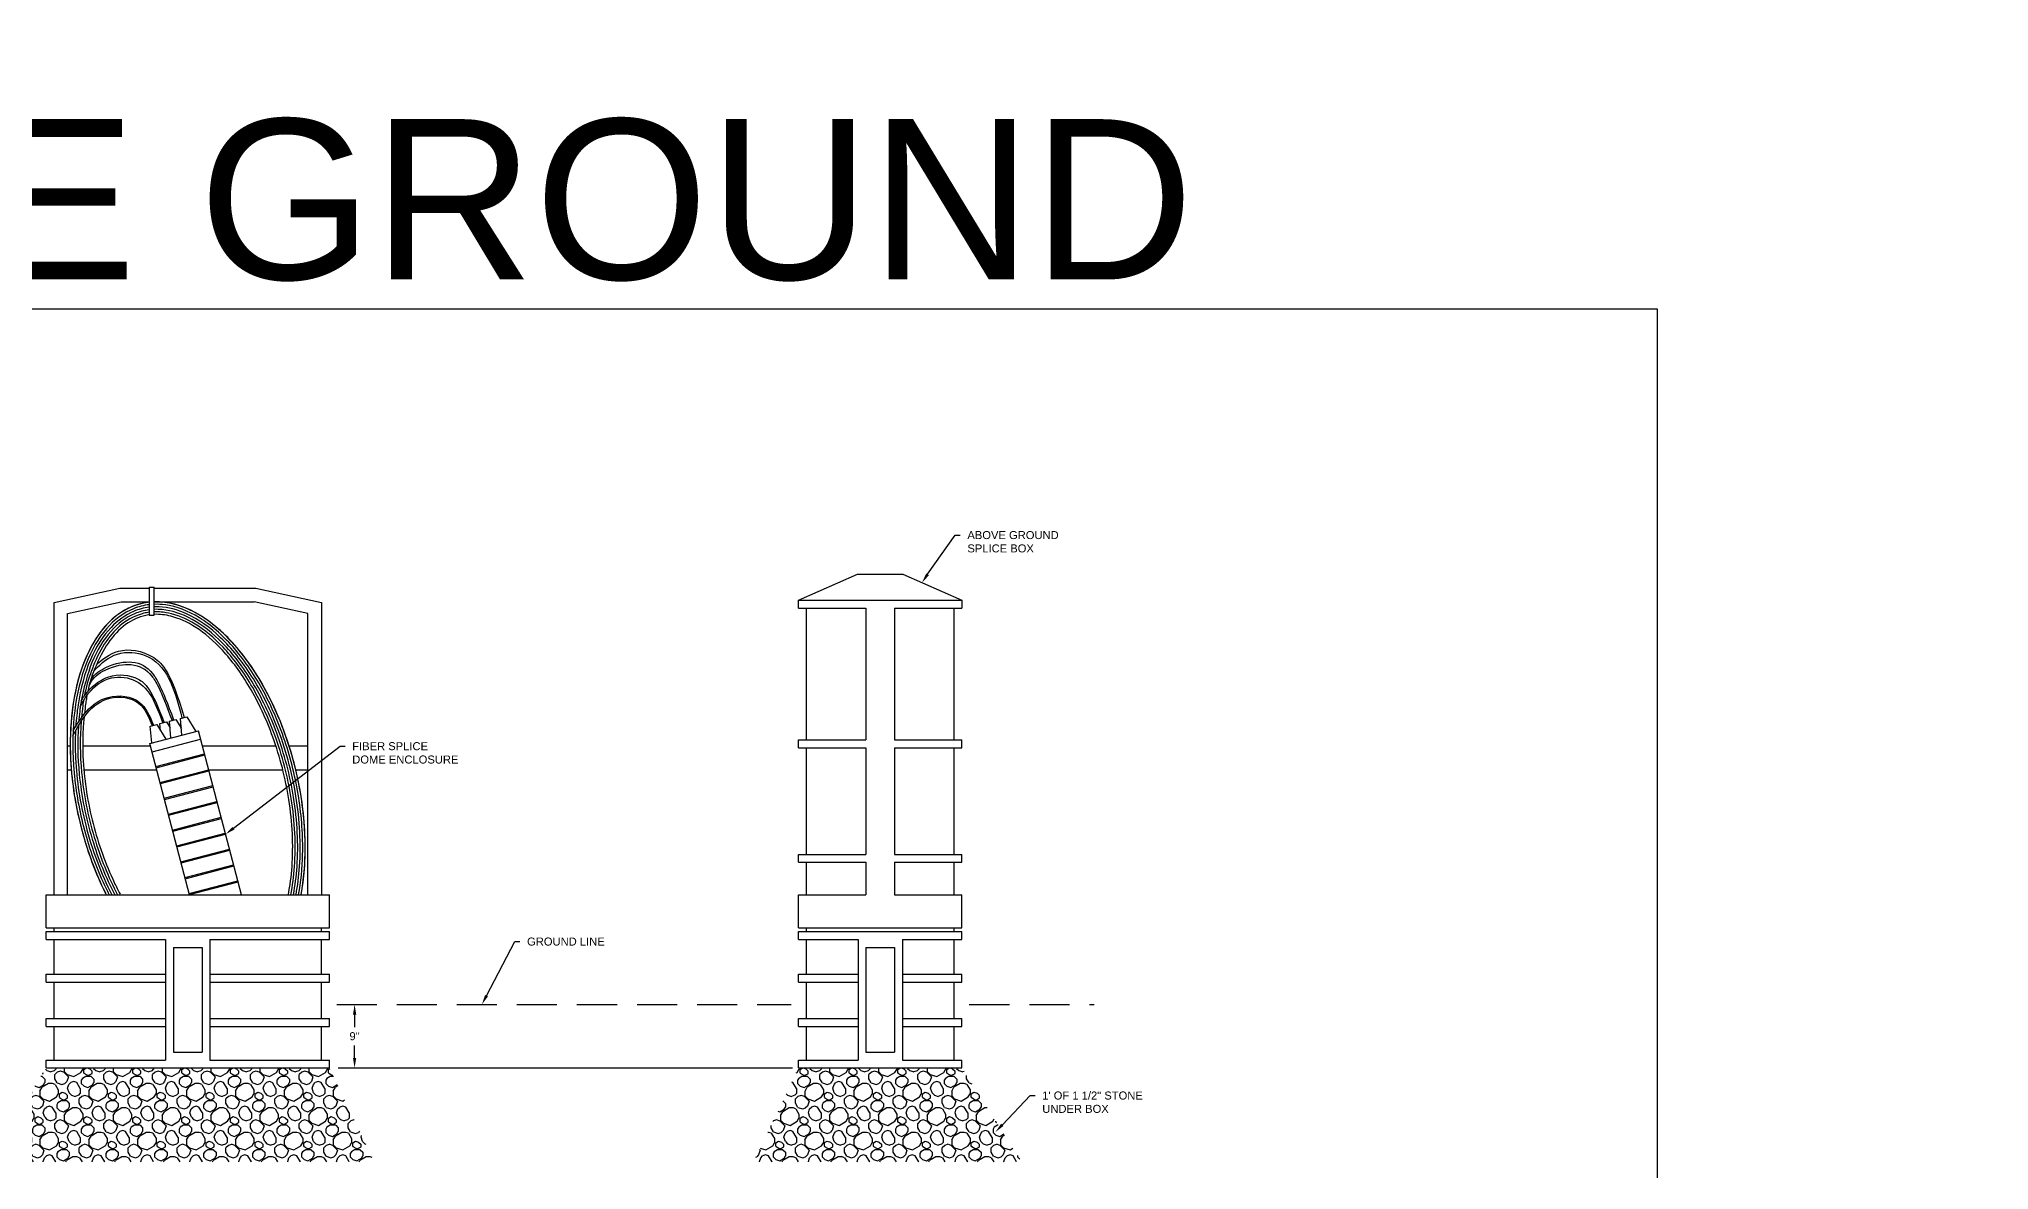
# Model space of a CAD drawing. Header units: feet. Extents: x -21 to 222, y -35 to 17.
# Drawn here: x 21.51 to 45.87, y 1.7 to 15.84 of the extents above; entities that cross this region are included whole.
import ezdxf
from ezdxf import colors
from ezdxf.entities.mleader import LeaderData, LeaderLine
from ezdxf.math import Vec2, Vec3

# ---------------------------------------------------------------- set-up
doc = ezdxf.new("R2010")
doc.units = ezdxf.units.FT
doc.header["$MEASUREMENT"] = 0
doc.linetypes.add('DASHED', pattern=[0.75, 0.5, -0.25])
doc.layers.add('FO- splice box Above', color=1, linetype='Continuous', lineweight=30)
doc.layers.add('G-ANNO-TEXT', color=1, linetype='Continuous')
doc.layers.add('G-NPLT', color=67, linetype='Continuous', plot=False)
doc.styles.add('NEI-A', font='arial.ttf', dxfattribs={"height": 0.1})
doc.dimstyles.new('NEI-A', dxfattribs={"dimtxt": 0.1, "dimasz": 0.125, "dimexe": 0.0625, "dimexo": 0.0625, "dimgap": 0.0625, "dimtad": 0, "dimtih": 1, "dimtoh": 1, "dimdec": 4, "dimzin": 3, "dimdsep": 46, "dimlunit": 4, "dimtxsty": 'NEI-A', "dimcen": 0, "dimadec": 0, "dimazin": 0, "dimtfac": 0.75, "dimtdec": 4, "dimtofl": 0, "dimtmove": 0, "dimatfit": 3, "dimfxl": 1, "dimfrac": 1, "dimtolj": 1, "dimtzin": 0, "dimarcsym": 0})

# ---------------------------------------------------------------- blocks, each defined once
blk = doc.blocks.new('fo-box-side')
at = {"layer": 'FO- splice box Above'}
for points in [[(-8.5, 48.74), (-2.35, 51.44), (2.35, 51.44), (8.5, 48.74)], [(-8.5, 48.74), (8.5, 48.74)], [(-8.5, 47.91), (-8.5, 48.74)], [(8.5, 48.74), (8.5, 47.91)], [(-8.5, 47.91), (-1.49, 47.91)], [(-7.67, 34.19), (-7.67, 47.91)], [(-1.49, 47.91), (-1.49, 34.19)], [(1.49, 47.91), (8.5, 47.91)], [(1.49, 47.91), (1.49, 34.19)], [(7.67, 47.91), (7.67, 34.19)], [(-8.5, 34.19), (-1.49, 34.19)], [(-8.5, 33.36), (-8.5, 34.19)], [(-8.5, 33.36), (-1.49, 33.36)], [(-7.67, 22.25), (-7.67, 33.36)], [(-1.49, 33.36), (-1.49, 22.25)], [(1.49, 34.19), (8.5, 34.19)], [(1.49, 33.36), (8.5, 33.36)], [(1.49, 33.36), (1.49, 22.25)], [(7.67, 33.36), (7.67, 22.25)], [(8.5, 33.36), (8.5, 34.19)], [(-8.5, 22.25), (-1.49, 22.25)], [(-8.5, 21.43), (-8.5, 22.25)], [(-8.5, 21.43), (-1.49, 21.43)], [(-7.67, 18.05), (-7.67, 21.43)], [(-1.49, 21.43), (-1.49, 18.05)], [(1.49, 22.25), (8.5, 22.25)], [(1.49, 21.43), (8.5, 21.43)], [(1.49, 21.43), (1.49, 18.05)], [(7.67, 21.43), (7.67, 18.05)], [(8.5, 21.43), (8.5, 22.25)], [(-8.5, 18.05), (-1.49, 18.05)], [(-8.5, 14.6), (-8.5, 18.05)], [(1.49, 18.05), (8.5, 18.05)], [(8.5, 14.6), (8.5, 18.05)], [(-8.5, 14.6), (8.5, 14.6)], [(-8.5, 14.22), (8.5, 14.22)], [(-8.5, 13.39), (-8.5, 14.22)], [(-7.67, 14.22), (-7.67, 14.6)], [(7.67, 14.6), (7.67, 14.22)], [(8.5, 13.39), (8.5, 14.22)], [(-8.5, 13.39), (-2.31, 13.39)], [(-7.67, 9.77), (-7.67, 13.39)], [(-2.31, 13.39), (-2.31, 0.83)], [(-1.49, 12.56), (1.49, 12.56)], [(-1.49, 12.56), (-1.49, 1.66)], [(1.49, 12.56), (1.49, 1.66)], [(2.31, 13.39), (8.5, 13.39)], [(2.31, 13.39), (2.31, 0.83)], [(7.67, 13.39), (7.67, 9.77)], [(-8.5, 9.77), (-2.31, 9.77)], [(-8.5, 8.94), (-8.5, 9.77)], [(-8.5, 8.94), (-2.31, 8.94)], [(-7.67, 5.16), (-7.67, 8.94)], [(2.31, 9.77), (8.5, 9.77)], [(2.31, 8.94), (8.5, 8.94)], [(7.67, 8.94), (7.67, 5.16)], [(8.5, 8.94), (8.5, 9.77)], [(-8.5, 5.16), (-2.31, 5.16)], [(-8.5, 4.33), (-8.5, 5.16)], [(-8.5, 4.33), (-2.31, 4.33)], [(-7.67, 0.83), (-7.67, 4.33)], [(2.31, 5.16), (8.5, 5.16)], [(2.31, 4.33), (8.5, 4.33)], [(7.67, 4.33), (7.67, 0.83)], [(8.5, 4.33), (8.5, 5.16)], [(-8.5, 0.83), (-2.31, 0.83)], [(-8.5, 0), (-8.5, 0.83)], [(-8.5, 0), (8.5, 0)], [(-1.49, 1.66), (1.49, 1.66)], [(2.31, 0.83), (8.5, 0.83)], [(8.5, 0), (8.5, 0.83)]]:
    blk.add_lwpolyline(points, dxfattribs=at)
blk = doc.blocks.new('*D3')
at = {"color": 0, "lineweight": -2, "transparency": 16777216}
for p, q in [((25.29, 3.77), (25.512, 3.77)), ((25.449, 3.645), (25.449, 3.487)), ((25.449, 3.103), (25.449, 3.26)), ((25.307, 2.978), (25.512, 2.978))]:
    blk.add_line(p, q, dxfattribs=at)
at = {"color": 0, "transparency": 16777216}
for points in [[(25.429, 3.645), (25.47, 3.645), (25.449, 3.77)], [(25.429, 3.103), (25.47, 3.103), (25.449, 2.978)]]:
    blk.add_solid(points, dxfattribs=at)
at = {"layer": 'Defpoints', "color": 0, "transparency": 16777216}
for p in [(25.228, 3.77), (25.449, 3.77), (25.244, 2.978)]:
    blk.add_point(p, dxfattribs=at)
at = {"color": 0, "transparency": 16777216, "insert": (25.449, 3.374), "char_height": 0.1, "attachment_point": 5, "style": 'NEI-A'}
blk.add_mtext('\\A1;9"', dxfattribs=at)

msp = doc.modelspace()

# ---------------------------------------------------------------- hatches: boundary and pattern name
h = msp.add_hatch()
h.set_pattern_fill('K13', color=256, scale=0.04, angle=45, style=0)
h.set_pattern_definition([(161.565, (20.75555, 2.18394), (-0.30547, 0.30547), [0.039004, -0.926977]), (198.435, (20.78024, 2.02571), (-0.30547, -0.30547), [0.044652, -0.92133]), (108.435, (20.66036, 2.0564), (-0.30547, 0.30547), [0.058743, -0.90724]), (120.9638, (20.80012, 2.10966), (-0.3054701, 0.3054701), [0.086623, -1.69456]), (341.565, (20.87833, 2.36898), (-0.30547, 0.30547), [0.041445, -0.924536]), (30.9638, (20.84541, 2.34924), (-0.3054701, -0.3054701), [0.038383, -1.742798]), (108.435, (20.84992, 2.29671), (-0.30547, 0.30547), [0.014243, -0.951738]), (30.9638, (20.90859, 2.27531), (-0.3054701, -0.3054701), [0.044966, -1.736216]), (239.0362, (20.8265, 2.23613), (0.3054701, 0.3054701), [0.0269, -1.754281]), (210.9638, (20.86752, 2.26074), (-0.3054701, -0.3054701), [0.047836, -1.733346]), (59.0362, (20.95163, 2.15599), (0.3054701, 0.3054701), [0.032295, -1.748887]), (315, (20.93604, 2.26074), (0.61094, -8e-15), [0.045542, -0.386458]), (341.565, (20.8463, 2.13868), (-0.30547, 0.30547), [0.05183, -0.914152]), (30.9638, (20.89547, 2.12229), (-0.3054701, -0.3054701), [0.0655, -1.715683]), (59.0362, (20.80741, 2.31149), (0.3054701, 0.3054701), [0.04393, -1.737251]), (30.9638, (20.71974, 2.25889), (-0.3054701, -0.3054701), [0.102242, -1.67894]), (341.565, (20.94207, 1.98113), (-0.30547, 0.30547), [0.087635, -0.878346]), (59.0362, (20.90546, 2.07743), (0.3054701, 0.3054701), [0.055313, -1.72587]), (210.9638, (21.01248, 2.17199), (-0.3054701, -0.3054701), [0.091607, -1.689574]), (300.9638, (21.09525, 2.16107), (-0.3054701, 0.3054701), [0.07819, -1.70299]), (225, (20.93746, 1.8907), (-8e-15, -0.61094), [0.033566, -0.398434]), (251.565, (20.95732, 1.95029), (0.30547, 0.30547), [0.062805, -0.903176]), (18.435, (20.87672, 1.85464), (-0.30547, -0.30547), [0.039002, -0.92698]), (341.565, (20.81747, 1.87439), (-0.30547, 0.30547), [0.062454, -0.903527]), (198.435, (20.85595, 2.023), (-0.30547, -0.30547), [0.040032, -0.92595]), (161.565, (20.89894, 2.00867), (-0.30547, 0.30547), [0.045315, -0.920666]), (225, (20.81797, 2.01034), (-8e-15, -0.61094), [0.043815, -0.388185]), (135, (20.9573, 1.9503), (-0.61094, 8e-15), [0.08256, -0.34944]), (135, (20.94207, 1.98113), (-0.61094, 8e-15), [0.051765, -0.380235]), (180, (21.0625, 2.172), (-0.30547, 0.30547), [0.05002, -0.56092]), (270, (20.90546, 2.07743), (-0.30547, 0.30547), [0.059694, -0.551246]), (270, (21.13548, 2.09402), (-0.30547, 0.30547), [0.030332, -0.580608]), (161.565, (21.09525, 2.16107), (-0.30547, 0.30547), [0.03453, -0.931453]), (315, (20.91764, 2.35588), (0.61094, -8e-15), [0.041723, -0.390277]), (90, (20.94715, 2.29844), (-0.30547, 0.30547), [0.02793, -0.58301]), (90, (20.8454, 2.31023), (-0.30547, 0.30547), [0.03901, -0.57193]), (360, (20.8856, 2.2753), (-0.30547, 0.30547), [0.022998, -0.587942]), (149.0362, (20.88559, 2.27531), (-0.3054701, 0.3054701), [0.041603, -1.739578]), (90, (20.787, 1.9252), (-0.30547, 0.30547), [0.054164, -0.556776]), (120.9638, (20.81747, 1.87439), (-0.3054701, 0.3054701), [0.059248, -1.721933]), (315, (20.66036, 2.0564), (0.61094, -8e-15), [0.04022, -0.39178]), (71.565, (20.64178, 2.11212), (0.30547, 0.30547), [0.050688, -0.915293]), (45, (20.6578, 2.1602), (8e-15, 0.61094), [0.033566, -0.398434]), (198.435, (20.71855, 2.19628), (-0.30547, -0.30547), [0.039002, -0.92698]), (341.565, (20.6888, 2.02795), (-0.30547, 0.30547), [0.051733, -0.91425]), (45, (20.78024, 2.0257), (8e-15, 0.61094), [0.028114, -0.403886]), (270, (20.80012, 2.10966), (-0.30547, 0.30547), [0.06407, -0.54687]), (135, (20.8463, 2.13868), (-0.61094, 8e-15), [0.047566, -0.384434]), (180, (20.93604, 2.26074), (-0.30547, 0.30547), [0.068523, -0.542418]), (270, (20.81266, 2.21306), (-0.30547, 0.30547), [0.040752, -0.57019]), (270, (20.96825, 2.22854), (-0.30547, 0.30547), [0.04486, -0.56608]), (270, (20.83, 2.36916), (-0.30547, 0.30547), [0.02, -0.59094])])
h.paths.add_polyline_path([(25.1343594, 2.9775508), (21.5943594, 2.9775508), (20.8749343, 1.8031465), (25.6961163, 1.8031465)])
h = msp.add_hatch()
h.set_pattern_fill('K13', color=256, scale=0.04, angle=45, style=0)
h.set_pattern_definition([(161.565, (30.3155, 2.18394), (-0.30547, 0.30547), [0.039004, -0.926977]), (198.435, (30.34019, 2.02571), (-0.30547, -0.30547), [0.044652, -0.92133]), (108.435, (30.2203, 2.0564), (-0.30547, 0.30547), [0.058743, -0.90724]), (120.9638, (30.36007, 2.10966), (-0.30547, 0.30547), [0.086623, -1.69456]), (341.565, (30.43828, 2.36898), (-0.30547, 0.30547), [0.041445, -0.924536]), (30.9638, (30.40536, 2.34924), (-0.30547, -0.30547), [0.038383, -1.7428]), (108.435, (30.40987, 2.29671), (-0.30547, 0.30547), [0.014243, -0.95174]), (30.9638, (30.46854, 2.27531), (-0.30547, -0.30547), [0.044966, -1.736216]), (239.0362, (30.38645, 2.23613), (0.30547, 0.30547), [0.0269, -1.75428]), (210.9638, (30.42747, 2.26074), (-0.30547, -0.30547), [0.047836, -1.733346]), (59.0362, (30.51158, 2.15599), (0.30547, 0.30547), [0.032295, -1.748887]), (315, (30.496, 2.26074), (0.61094, -8e-15), [0.04554, -0.38646]), (341.565, (30.40625, 2.13868), (-0.30547, 0.30547), [0.05183, -0.91415]), (30.9638, (30.45542, 2.12229), (-0.30547, -0.30547), [0.0655, -1.715683]), (59.0362, (30.36736, 2.31149), (0.30547, 0.30547), [0.04393, -1.73725]), (30.9638, (30.27969, 2.25889), (-0.30547, -0.30547), [0.10224, -1.67894]), (341.565, (30.50202, 1.98113), (-0.30547, 0.30547), [0.087635, -0.878346]), (59.0362, (30.46542, 2.07743), (0.30547, 0.30547), [0.055313, -1.72587]), (210.9638, (30.57243, 2.17199), (-0.30547, -0.30547), [0.091607, -1.689574]), (300.9638, (30.6552, 2.16107), (-0.30547, 0.30547), [0.07819, -1.70299]), (225, (30.4974, 1.8907), (-8e-15, -0.61094), [0.033566, -0.398434]), (251.565, (30.51727, 1.95029), (0.30547, 0.30547), [0.062805, -0.903176]), (18.435, (30.43667, 1.85464), (-0.30547, -0.30547), [0.039002, -0.92698]), (341.565, (30.37742, 1.87439), (-0.30547, 0.30547), [0.062454, -0.903527]), (198.435, (30.4159, 2.023), (-0.30547, -0.30547), [0.04003, -0.92595]), (161.565, (30.4589, 2.00867), (-0.30547, 0.30547), [0.045315, -0.920666]), (225, (30.37792, 2.01034), (-8e-15, -0.61094), [0.043815, -0.388185]), (135, (30.51727, 1.9503), (-0.61094, 8e-15), [0.08256, -0.34944]), (135, (30.502, 1.98113), (-0.61094, 8e-15), [0.051765, -0.380235]), (180, (30.62245, 2.172), (-0.30547, 0.30547), [0.05002, -0.56092]), (270, (30.46542, 2.07743), (-0.30547, 0.30547), [0.059694, -0.551246]), (270, (30.69543, 2.09402), (-0.30547, 0.30547), [0.03033, -0.58061]), (161.565, (30.6552, 2.16107), (-0.30547, 0.30547), [0.03453, -0.931453]), (315, (30.4776, 2.35588), (0.61094, -8e-15), [0.041723, -0.390277]), (90, (30.5071, 2.29844), (-0.30547, 0.30547), [0.02793, -0.58301]), (90, (30.40536, 2.31023), (-0.30547, 0.30547), [0.03901, -0.57193]), (360, (30.44554, 2.2753), (-0.30547, 0.30547), [0.023, -0.58794]), (149.0362, (30.44554, 2.27531), (-0.30547, 0.30547), [0.041603, -1.73958]), (90, (30.34694, 1.9252), (-0.30547, 0.30547), [0.054164, -0.556776]), (120.9638, (30.37742, 1.87439), (-0.30547, 0.30547), [0.05925, -1.721933]), (315, (30.2203, 2.0564), (0.61094, -8e-15), [0.04022, -0.39178]), (71.565, (30.20173, 2.11212), (0.30547, 0.30547), [0.05069, -0.915293]), (45, (30.21776, 2.1602), (8e-15, 0.61094), [0.033566, -0.398434]), (198.435, (30.2785, 2.19628), (-0.30547, -0.30547), [0.039002, -0.92698]), (341.565, (30.24875, 2.02795), (-0.30547, 0.30547), [0.051733, -0.91425]), (45, (30.3402, 2.0257), (8e-15, 0.61094), [0.028114, -0.403886]), (270, (30.36007, 2.10966), (-0.30547, 0.30547), [0.06407, -0.54687]), (135, (30.40625, 2.13868), (-0.61094, 8e-15), [0.047566, -0.384434]), (180, (30.496, 2.26074), (-0.30547, 0.30547), [0.068523, -0.542418]), (270, (30.3726, 2.21306), (-0.30547, 0.30547), [0.04075, -0.57019]), (270, (30.5282, 2.22854), (-0.30547, 0.30547), [0.04486, -0.56608]), (270, (30.38996, 2.36916), (-0.30547, 0.30547), [0.02, -0.59094])])
h.paths.add_polyline_path([(33.0363201, 2.9775508), (30.9963202, 2.9775508), (30.434885, 1.8031465), (33.7837552, 1.8031465)])

# ---------------------------------------------------------------- linework, layer by layer
for points in [[(21.6937781, 5.1433926), (21.6937781, 8.7973993), (22.5152033, 8.976292)], [(21.8641753, 5.1433926), (21.8641753, 8.6601177), (22.5335432, 8.8058948)], [(22.5152033, 8.976292), (22.8829176, 8.976292)], [(22.5335432, 8.8058948), (22.8829176, 8.8058948)], [(22.8829176, 8.9863563), (22.8829176, 8.639387), (22.9470556, 8.639387), (22.9470556, 8.9863563)], [(22.8829176, 8.9863563), (22.9470556, 8.9863563)], [(22.9470556, 8.976292), (24.2135155, 8.976292)], [(22.9470556, 8.8058948), (24.1951756, 8.8058948)], [(24.8645435, 5.1433926), (24.8645435, 8.6601177), (24.1951756, 8.8058948)], [(24.2135155, 8.976292), (25.0349407, 8.7973993), (25.0349407, 5.1433926)], [(23.1551789, 7.1034868), (23.1360818, 7.3136179), (23.2162185, 7.3346181), (23.2846975, 7.22229)], [(23.292219, 7.1395287), (23.273288, 7.3478325), (23.3534247, 7.3688327), (23.4655286, 7.1849454)], [(22.8909097, 7.0343635), (23.4984718, 7.1935783)], [(22.9158286, 7.0408936), (22.8967315, 7.2510248), (22.9768682, 7.272025), (23.0899556, 7.0865245)], [(22.9182254, 6.9301271), (23.5257874, 7.0893418)], [(23.025314, 7.192558), (23.0171012, 7.2829258), (23.0972378, 7.303926), (23.1439221, 7.2273484)], [(24.0357335, 5.1433926), (23.4984718, 7.1935783)], [(21.8641753, 7.0056408), (21.8962987, 7.0056408)], [(22.0530614, 7.0056408), (22.8984366, 7.0056408)], [(23.3864484, 5.1433926), (22.8909097, 7.0343635)], [(22.9665989, 6.7455343), (23.5741609, 6.904749)], [(22.970413, 6.7309796), (23.5779751, 6.8901943)], [(23.5477217, 7.0056408), (24.4653502, 7.0056408)], [(24.6300397, 7.0056408), (24.8599235, 7.0056408)], [(21.8641753, 6.7042569), (21.9096994, 6.7042569)], [(22.0669947, 6.7042569), (22.9774159, 6.7042569)], [(23.0186002, 6.5470978), (23.6261622, 6.7063126)], [(23.0221747, 6.5334576), (23.6297367, 6.6926724)], [(23.6267009, 6.7042569), (24.5525876, 6.7042569)], [(24.7139837, 6.7042569), (24.8599235, 6.7042569)], [(23.0705482, 6.3488648), (23.6781102, 6.5080795)], [(23.0743623, 6.3343101), (23.6819244, 6.4935248)], [(23.1225495, 6.1504283), (23.7301115, 6.3096431)], [(23.126124, 6.1367881), (23.733686, 6.2960029)], [(23.1744975, 5.9521953), (23.7820595, 6.11141)], [(23.1783116, 5.9376406), (23.7858736, 6.0968553)], [(23.2264988, 5.7537588), (23.8340608, 5.9129736)], [(23.2300733, 5.7401186), (23.8376353, 5.8993334)], [(23.2784468, 5.5555258), (23.8860088, 5.7147406)], [(23.2822609, 5.5409711), (23.8898229, 5.7001859)], [(23.330448, 5.3570894), (23.9380101, 5.5163041)], [(23.3340225, 5.3434491), (23.9415846, 5.5026639)], [(21.5943594, 5.1433926), (25.1343594, 5.1433926)], [(21.5943594, 4.7294471), (21.5943594, 5.1433926)], [(23.382396, 5.1588563), (23.9899581, 5.3180711)], [(23.3862102, 5.1443016), (23.9937722, 5.3035164)], [(25.1343594, 4.7294471), (25.1343594, 5.1433926)], [(21.5943594, 4.7294471), (25.1343594, 4.7294471)], [(21.5943594, 4.6833954), (25.1343594, 4.6833954)], [(21.5943594, 4.5839767), (21.5943594, 4.6833954)], [(21.6937781, 4.6833954), (21.6937781, 4.7294471)], [(25.0349407, 4.6833954), (25.0349407, 4.7294471)], [(25.1343594, 4.5839767), (25.1343594, 4.6833954)], [(21.5943594, 4.5839767), (23.0866203, 4.5839767)], [(21.6937781, 4.1497751), (21.6937781, 4.5839767)], [(23.0866203, 4.5839767), (23.0866203, 3.0769695)], [(23.1859803, 4.4846167), (23.5427385, 4.4846167)], [(23.1859803, 4.4846167), (23.1859803, 3.1763295)], [(23.5427385, 4.4846167), (23.5427385, 3.1763295)], [(23.6420985, 4.5839767), (25.1343594, 4.5839767)], [(23.6420985, 4.5839767), (23.6420985, 3.0769695)], [(25.0349407, 4.1497751), (25.0349407, 4.5839767)], [(21.5943594, 4.1497751), (23.0866203, 4.1497751)], [(21.5943594, 4.0503564), (21.5943594, 4.1497751)], [(23.6420985, 4.1497751), (25.1343594, 4.1497751)], [(25.1343594, 4.0503564), (25.1343594, 4.1497751)], [(21.5943594, 4.0503564), (23.0866203, 4.0503564)], [(21.6937781, 3.5961683), (21.6937781, 4.0503564)], [(23.6420985, 4.0503564), (25.1343594, 4.0503564)], [(25.0349407, 3.5961683), (25.0349407, 4.0503564)], [(21.5943594, 3.5961683), (23.0866203, 3.5961683)], [(21.5943594, 3.4967496), (21.5943594, 3.5961683)], [(21.5943594, 3.4967496), (23.0866203, 3.4967496)], [(21.6937781, 3.0769695), (21.6937781, 3.4967496)], [(23.6420985, 3.5961683), (25.1343594, 3.5961683)], [(23.6420985, 3.4967496), (25.1343594, 3.4967496)], [(25.0349407, 3.0769695), (25.0349407, 3.4967496)], [(25.1343594, 3.4967496), (25.1343594, 3.5961683)], [(23.1859803, 3.1763295), (23.5427385, 3.1763295)], [(21.5943594, 3.0769695), (23.0866203, 3.0769695)], [(21.5943594, 2.9775508), (21.5943594, 3.0769695)], [(21.5943594, 2.9775508), (25.1343594, 2.9775508)], [(23.6420985, 3.0769695), (25.1343594, 3.0769695)], [(25.1343594, 2.9775508), (25.1343594, 3.0769695)], [(25.2444444, 2.9775508), (30.9194395, 2.9775508)]]:
    msp.add_lwpolyline(points)
at = {"linetype": 'DASHED'}
for points in [[(25.2279016, 3.7698667), (30.9028967, 3.7698667)], [(33.1298623, 3.7698667), (34.6891987, 3.7698667)]]:
    msp.add_lwpolyline(points, dxfattribs=at)
for start_param, end_param in [(3.0716177009, 5.1132189429), (0.9018033059, 3.0257218896)]:
    msp.add_ellipse((23.3642778, 6.3795802), major_axis=(0.5771522, -2.4032496), ratio=0.5616826121, start_param=start_param, end_param=end_param)
for points, knots in [([(22.8829176, 8.7995364), (22.7854337, 8.78859), (22.6914998, 8.75978), (22.457503, 8.6369543), (22.3273744, 8.5129729), (22.1355002, 8.2177762), (22.0651132, 8.0615837), (21.959396, 7.7101035), (21.9238905, 7.5150151), (21.8906821, 7.1007072), (21.892786, 6.8816355), (21.9402308, 6.3764247), (21.9968974, 6.088198), (22.1512895, 5.5771303), (22.2413889, 5.3510561), (22.3466568, 5.1433926)], [3.0716304461, 3.0716304461, 3.0716304461, 3.0716304461, 3.2825121515, 3.2825121515, 3.6307216813, 3.6307216813, 3.9081026614, 3.9081026614, 4.1854836415, 4.1854836415, 4.4628646216, 4.4628646216, 4.8146577173, 4.8146577173, 5.1132357557, 5.1132357557, 5.1132357557, 5.1132357557]), ([(22.8829176, 8.7995364), (22.7854337, 8.78859), (22.6914998, 8.75978), (22.457503, 8.6369543), (22.3273744, 8.5129729), (22.1355002, 8.2177762), (22.0651132, 8.0615837), (21.959396, 7.7101035), (21.9238905, 7.5150151), (21.8906821, 7.1007072), (21.892786, 6.8816355), (21.9402308, 6.3764247), (21.9968974, 6.088198), (22.1512895, 5.5771303), (22.2413889, 5.3510561), (22.3466568, 5.1433926)], [3.0716304461, 3.0716304461, 3.0716304461, 3.0716304461, 3.2825121515, 3.2825121515, 3.6307216813, 3.6307216813, 3.9081026614, 3.9081026614, 4.1854836415, 4.1854836415, 4.4628646216, 4.4628646216, 4.8146577173, 4.8146577173, 5.1132357557, 5.1132357557, 5.1132357557, 5.1132357557]), ([(22.8829176, 8.7995364), (22.7854337, 8.78859), (22.6914998, 8.75978), (22.457503, 8.6369543), (22.3273744, 8.5129729), (22.1355002, 8.2177762), (22.0651132, 8.0615837), (21.959396, 7.7101035), (21.9238905, 7.5150151), (21.8906821, 7.1007072), (21.892786, 6.8816355), (21.9402308, 6.3764247), (21.9968974, 6.088198), (22.1512895, 5.5771303), (22.2413889, 5.3510561), (22.3466568, 5.1433926)], [3.0716304461, 3.0716304461, 3.0716304461, 3.0716304461, 3.2825121515, 3.2825121515, 3.6307216813, 3.6307216813, 3.9081026614, 3.9081026614, 4.1854836415, 4.1854836415, 4.4628646216, 4.4628646216, 4.8146577173, 4.8146577173, 5.1132357557, 5.1132357557, 5.1132357557, 5.1132357557]), ([(24.7810967, 5.1433926), (24.8184024, 5.3461237), (24.8356316, 5.5663487), (24.8272671, 6.0681893), (24.7928469, 6.3532159), (24.6680751, 6.9130476), (24.5778519, 7.1877301), (24.352408, 7.6938957), (24.2172146, 7.9252244), (23.918131, 8.3170229), (23.754234, 8.4772151), (23.4173406, 8.7076135), (23.244408, 8.7775162), (23.0334164, 8.8035044), (22.9899458, 8.805509), (22.9470556, 8.8041417)], [0.9017914027, 0.9017914027, 0.9017914027, 0.9017914027, 1.1932549724, 1.1932549724, 1.5414645022, 1.5414645022, 1.8896740321, 1.8896740321, 2.2378835619, 2.2378835619, 2.5860930918, 2.5860930918, 2.9343026216, 2.9343026216, 3.0257296586, 3.0257296586, 3.0257296586, 3.0257296586]), ([(24.7810967, 5.1433926), (24.8184024, 5.3461237), (24.8356316, 5.5663487), (24.8272671, 6.0681893), (24.7928469, 6.3532159), (24.6680751, 6.9130476), (24.5778519, 7.1877301), (24.352408, 7.6938957), (24.2172146, 7.9252244), (23.918131, 8.3170229), (23.754234, 8.4772151), (23.4173406, 8.7076135), (23.244408, 8.7775162), (23.0334164, 8.8035044), (22.9899458, 8.805509), (22.9470556, 8.8041417)], [0.9017914027, 0.9017914027, 0.9017914027, 0.9017914027, 1.1932549724, 1.1932549724, 1.5414645022, 1.5414645022, 1.8896740321, 1.8896740321, 2.2378835619, 2.2378835619, 2.5860930918, 2.5860930918, 2.9343026216, 2.9343026216, 3.0257296586, 3.0257296586, 3.0257296586, 3.0257296586]), ([(24.7810967, 5.1433926), (24.8184024, 5.3461237), (24.8356316, 5.5663487), (24.8272671, 6.0681893), (24.7928469, 6.3532159), (24.6680751, 6.9130476), (24.5778519, 7.1877301), (24.352408, 7.6938957), (24.2172146, 7.9252244), (23.918131, 8.3170229), (23.754234, 8.4772151), (23.4173406, 8.7076135), (23.244408, 8.7775162), (23.0334164, 8.8035044), (22.9899458, 8.805509), (22.9470556, 8.8041417)], [0.9017914027, 0.9017914027, 0.9017914027, 0.9017914027, 1.1932549724, 1.1932549724, 1.5414645022, 1.5414645022, 1.8896740321, 1.8896740321, 2.2378835619, 2.2378835619, 2.5860930918, 2.5860930918, 2.9343026216, 2.9343026216, 3.0257296586, 3.0257296586, 3.0257296586, 3.0257296586]), ([(24.7492261, 5.1433926), (24.77873, 5.3017922), (24.7958736, 5.4713648), (24.8053821, 5.8762957), (24.7888622, 6.1161516), (24.7134082, 6.5966246), (24.6544859, 6.837178), (24.4995407, 7.2973333), (24.4035367, 7.5168732), (24.1832201, 7.9151802), (24.0589318, 8.0938878), (23.7936663, 8.3944163), (23.6527296, 8.5161702), (23.3677261, 8.692232), (23.223796, 8.7465049), (23.0383331, 8.7718759), (22.9923266, 8.7743046), (22.9470556, 8.7728231)], [0.8990418255, 0.8990418255, 0.8990418255, 0.8990418255, 1.1297728929, 1.1297728929, 1.4291561736, 1.4291561736, 1.7285394542, 1.7285394542, 2.0279227348, 2.0279227348, 2.3273060155, 2.3273060155, 2.6266892961, 2.6266892961, 2.9260725767, 2.9260725767, 3.026460982, 3.026460982, 3.026460982, 3.026460982]), ([(22.8829176, 8.7680522), (22.8158441, 8.7602244), (22.7506223, 8.743561), (22.5635062, 8.6679014), (22.4485592, 8.5832288), (22.2473471, 8.350325), (22.1612596, 8.2021063), (22.0270369, 7.8548898), (21.978931, 7.6559865), (21.9256538, 7.2255795), (21.9204794, 6.9941427), (21.9537364, 6.519675), (21.9921593, 6.2767078), (22.1091967, 5.8011279), (22.1877956, 5.5685786), (22.3141628, 5.2804605), (22.3471887, 5.2109179), (22.3818131, 5.1433926)], [3.0742528892, 3.0742528892, 3.0742528892, 3.0742528892, 3.2254558574, 3.2254558574, 3.524839138, 3.524839138, 3.8242224186, 3.8242224186, 4.1236056992, 4.1236056992, 4.4229889799, 4.4229889799, 4.7223722605, 4.7223722605, 5.0217555411, 5.0217555411, 5.1200968719, 5.1200968719, 5.1200968719, 5.1200968719]), ([(22.8829176, 8.7365062), (22.8157433, 8.7283333), (22.7506171, 8.7108949), (22.5869528, 8.6414255), (22.4920916, 8.5745243), (22.3058424, 8.3790237), (22.2179897, 8.2414041), (22.0777597, 7.9134278), (22.0255383, 7.7229236), (21.9810702, 7.4286385), (21.9716359, 7.3393616), (21.9658382, 7.2477965)], [3.0771030985, 3.0771030985, 3.0771030985, 3.0771030985, 3.2352120518, 3.2352120518, 3.4900523181, 3.4900523181, 3.7883866102, 3.7883866102, 4.0867209022, 4.0867209022, 4.2103949567, 4.2103949567, 4.2103949567, 4.2103949567]), ([(22.8829176, 8.704977), (22.8202636, 8.6970047), (22.7595737, 8.6805631), (22.5934872, 8.6103026), (22.4926076, 8.5362364), (22.3118774, 8.3310449), (22.2321782, 8.1998252), (22.1099807, 7.9038842), (22.0647469, 7.7431892), (22.0223747, 7.4917808)], [3.08021410687, 3.08021410687, 3.08021410687, 3.08021410687, 3.23451880184, 3.23451880184, 3.51766862437, 3.51766862437, 3.8008184469, 3.8008184469, 4.0582528748, 4.0582528748, 4.0582528748, 4.0582528748]), ([(22.8829176, 8.6733878), (22.8606336, 8.6704055), (22.8386255, 8.6663015), (22.7202855, 8.6379282), (22.6285405, 8.5928388), (22.4714311, 8.4681659), (22.404414, 8.3955497), (22.2830468, 8.2189706), (22.2288132, 8.1153443), (22.1765212, 7.9808781), (22.1699113, 7.9630849), (22.1634993, 7.9450047)], [3.08363681836, 3.08363681836, 3.08363681836, 3.08363681836, 3.14117724161, 3.14117724161, 3.39696366367, 3.39696366367, 3.60945131992, 3.60945131992, 3.82193897617, 3.82193897617, 3.85371966307, 3.85371966307, 3.85371966307, 3.85371966307]), ([(22.8829176, 8.6417519), (22.8793535, 8.6412504), (22.8757974, 8.6407189), (22.7832188, 8.6260713), (22.698669, 8.5933532), (22.5377872, 8.4880245), (22.4613932, 8.4150383), (22.3288133, 8.235419), (22.2715605, 8.1322667), (22.2233722, 8.0142067)], [3.08739777869, 3.08739777869, 3.08739777869, 3.08739777869, 3.0970738193, 3.0970738193, 3.33987203375, 3.33987203375, 3.58267024819, 3.58267024819, 3.80502825563, 3.80502825563, 3.80502825563, 3.80502825563]), ([(24.7173378, 5.1433926), (24.7385741, 5.2560573), (24.7534958, 5.3746482), (24.780697, 5.7756816), (24.7652088, 6.0757412), (24.6673267, 6.6761008), (24.5850025, 6.9762824), (24.3867759, 7.4790315), (24.2808106, 7.6892478), (24.0437165, 8.0620455), (23.9127354, 8.2246974), (23.6390431, 8.4872072), (23.4965098, 8.58716), (23.2374372, 8.7061788), (23.120475, 8.7359143), (22.9878001, 8.7420284), (22.9673436, 8.7421581), (22.9470556, 8.7414704)], [0.8962204433, 0.8962204433, 0.8962204433, 0.8962204433, 1.0625250625, 1.0625250625, 1.4393649386, 1.4393649386, 1.8162048148, 1.8162048148, 2.1193137163, 2.1193137163, 2.4224226177, 2.4224226177, 2.7255315192, 2.7255315192, 2.9803717855, 2.9803717855, 3.0272512776, 3.0272512776, 3.0272512776, 3.0272512776]), ([(24.6854364, 5.1433926), (24.7068452, 5.2556064), (24.7219279, 5.3739881), (24.7491537, 5.7702812), (24.7343879, 6.0657686), (24.6430774, 6.6338248), (24.571581, 6.9063474), (24.3916016, 7.3931903), (24.2874198, 7.61059), (24.0570309, 7.989751), (23.9317503, 8.1533074), (23.67705, 8.4136596), (23.548216, 8.5135459), (23.2919351, 8.654915), (23.1647012, 8.6956708), (23.0111513, 8.7102719), (22.9788665, 8.7112643), (22.9470556, 8.7101513)], [0.89332763, 0.89332763, 0.89332763, 0.89332763, 1.0612291544, 1.0612291544, 1.4354772143, 1.4354772143, 1.7797244668, 1.7797244668, 2.0896484198, 2.0896484198, 2.3874023518, 2.3874023518, 2.6682191568, 2.6682191568, 2.9513689793, 2.9513689793, 3.0281080212, 3.0281080212, 3.0281080212, 3.0281080212]), ([(24.6535213, 5.1433926), (24.6751045, 5.2551359), (24.6903523, 5.3733012), (24.7176031, 5.7648231), (24.7035606, 6.055697), (24.614887, 6.6155933), (24.5451141, 6.8846358), (24.3697984, 7.3642377), (24.2686442, 7.5780124), (24.0478507, 7.9471342), (23.9296251, 8.1052678), (23.6924302, 8.3570346), (23.5741734, 8.4545543), (23.3431368, 8.5963418), (23.230576, 8.6417241), (23.0626765, 8.6759466), (23.0040061, 8.6809322), (22.9470556, 8.6788324)], [0.8903601116, 0.8903601116, 0.8903601116, 0.8903601116, 1.059893965, 1.059893965, 1.4314716461, 1.4314716461, 1.7734616918, 1.7734616918, 2.0793956076, 2.0793956076, 2.3659571739, 2.3659571739, 2.6296043975, 2.6296043975, 2.8853908196, 2.8853908196, 3.0290725986, 3.0290725986, 3.0290725986, 3.0290725986]), ([(24.6215921, 5.1433926), (24.643352, 5.2546476), (24.6587695, 5.3725925), (24.6860452, 5.7593222), (24.6727246, 6.0455475), (24.5866727, 6.5973631), (24.5185815, 6.8630342), (24.3470888, 7.3375184), (24.2478612, 7.5494532), (24.0321135, 7.9143203), (23.9170942, 8.0703053), (23.6885204, 8.3175262), (23.5757341, 8.4132109), (23.3585007, 8.5528846), (23.2542316, 8.598934), (23.0827752, 8.6425351), (23.0135693, 8.6500694), (22.9470556, 8.6474805)], [0.8873143731, 0.8873143731, 0.8873143731, 0.8873143731, 1.0585223221, 1.0585223221, 1.4273567176, 1.4273567176, 1.7672113733, 1.7672113733, 2.0718689112, 2.0718689112, 2.3550693358, 2.3550693358, 2.6114773904, 2.6114773904, 2.8542756049, 2.8542756049, 3.0301237898, 3.0301237898, 3.0301237898, 3.0301237898]), ([(22.1531496, 7.831739), (22.2051335, 7.9074235), (22.4107864, 8.0356098), (22.7150606, 8.0770382), (22.9094823, 7.9612636), (23.0304344, 7.7505622), (23.1879731, 7.3272163)], [1.0750336702, 1.0750336702, 1.0750336702, 1.0750336702, 2.4528377507, 5.1335316913, 8.4611870174, 10.937955255, 10.937955255, 10.937955255, 10.937955255]), ([(22.1880517, 7.931682), (22.2038262, 7.9512464), (22.2945683, 8.0558296), (22.5208848, 8.2076978), (23.0964203, 8.1130519), (23.2105946, 7.6682711), (23.2916176, 7.3526358)], [0.1857272775, 0.1857272775, 0.1857272775, 0.1857272775, 0.261041777, 0.5996440499, 0.9535139619, 1.8183815683, 1.8183815683, 1.8183815683, 1.8183815683]), ([(22.2233722, 8.0142067), (22.2241838, 8.0150505), (22.2975229, 8.0909677), (22.5040891, 8.2373314), (22.9092544, 8.1887612), (23.1559284, 7.9197787), (23.3208577, 7.3602984)], [2.4227649658, 2.4227649658, 2.4227649658, 2.4227649658, 2.4528377507, 5.1335316913, 8.4611870174, 10.937955255, 10.937955255, 10.937955255, 10.937955255]), ([(22.0223747, 7.4917808), (22.0531284, 7.5525226), (22.1411597, 7.7102977), (22.3876131, 7.8940005), (22.8571241, 7.8272951), (22.9741291, 7.5067308), (23.0517421, 7.2920037)], [0.0649812382, 0.0649812382, 0.0649812382, 0.0649812382, 0.2688089007, 0.6068437753, 0.9153878895, 1.5358108001, 1.5358108001, 1.5358108001, 1.5358108001]), ([(22.0345577, 7.5686181), (22.0599031, 7.6105122), (22.1479811, 7.7389784), (22.3953258, 7.914236), (22.7286405, 7.8894001), (22.9114538, 7.7198701), (23.0689924, 7.2965242)], [1.2307122959, 1.2307122959, 1.2307122959, 1.2307122959, 2.4528377507, 5.1335316913, 8.4611870174, 10.937955255, 10.937955255, 10.937955255, 10.937955255]), ([(22.1312716, 7.7534968), (22.1754193, 7.8635339), (22.3932312, 8.0035235), (22.7057686, 8.046077), (22.8990099, 7.9310053), (23.0189946, 7.7233307), (23.1689875, 7.322241)], [0.8744474282, 0.8744474282, 0.8744474282, 0.8744474282, 2.4528377507, 5.1335316913, 8.4611870174, 10.8864402324, 10.8864402324, 10.8864402324, 10.8864402324]), ([(21.9290544, 7.129897), (21.9816257, 7.2291984), (22.0896169, 7.426895), (22.3790706, 7.6508009), (22.7862689, 7.5916687), (22.8769885, 7.3646953), (22.9194491, 7.256978)], [0.1853899995, 0.1853899995, 0.1853899995, 0.1853899995, 2.9820281653, 5.7989854776, 8.84503102, 11.5754818487, 11.5754818487, 11.5754818487, 11.5754818487]), ([(21.9316068, 7.1968359), (22.0194063, 7.3270542), (22.1119256, 7.4753704), (22.3751994, 7.6619147), (22.7803647, 7.6133445), (22.8825223, 7.3922987), (22.9367999, 7.2615249)], [0.7650674506, 0.7650674506, 0.7650674506, 0.7650674506, 2.4528377507, 5.1335316913, 8.4611870174, 10.937955255, 10.937955255, 10.937955255, 10.937955255]), ([(22.0623259, 7.5662238), (22.0576316, 7.5366922), (22.0535186, 7.5070056), (22.0472952, 7.4562272), (22.0449575, 7.4353172), (22.0373239, 7.3537447)], [4.082063797947, 4.082063797947, 4.082063797947, 4.082063797947, 4.125148220198, 4.125148220198, 4.154901482355, 4.154901482355, 4.154901482355, 4.154901482355]), ([(22.1054306, 7.6339585), (22.1026812, 7.6190432), (22.1000705, 7.6040413), (22.0911299, 7.5499333), (22.0854569, 7.5102031), (22.0740853, 7.4043617)], [4.045608567697, 4.045608567697, 4.045608567697, 4.045608567697, 4.06826667709, 4.06826667709, 4.126746095053, 4.126746095053, 4.126746095053, 4.126746095053]), ([(22.0223747, 7.4917808), (22.0195496, 7.4722229), (22.0169088, 7.4525087), (22.0090916, 7.389229), (22.0046171, 7.3451022), (22.0010359, 7.3003593)], [4.095600857367, 4.095600857367, 4.095600857367, 4.095600857367, 4.123811642264, 4.123811642264, 4.18547544832, 4.18547544832, 4.18547544832, 4.18547544832]), ([(22.0334366, 7.3119141), (22.0162402, 7.1083914), (22.0177843, 6.8913525), (22.0638519, 6.4014102), (22.1173514, 6.1264325), (22.272061, 5.6079154), (22.3713073, 5.3632913), (22.4878502, 5.1433926)], [4.17894546531, 4.17894546531, 4.17894546531, 4.17894546531, 4.4630582415, 4.4630582415, 4.80829542676, 4.80829542676, 5.14161520742, 5.14161520742, 5.14161520742, 5.14161520742]), ([(22.0698197, 7.3641073), (22.0518558, 7.188836), (22.048183, 7.0023118), (22.0741763, 6.5547487), (22.1158482, 6.2897992), (22.2475679, 5.7742024), (22.3379391, 5.5235778), (22.4700665, 5.2460253), (22.4941913, 5.1981267), (22.5190959, 5.1513857)], [4.15299124109, 4.15299124109, 4.15299124109, 4.15299124109, 4.40329843594, 4.40329843594, 4.73833019479, 4.73833019479, 5.07336195364, 5.07336195364, 5.14502731833, 5.14502731833, 5.14502731833, 5.14502731833]), ([(21.9628051, 7.1927776), (21.9575331, 7.0806437), (21.9576229, 6.9653618), (21.9761168, 6.5731413), (22.0193163, 6.2879345), (22.1682851, 5.7041642), (22.280227, 5.4075375), (22.4170806, 5.1433926)], [4.23504555294, 4.23504555294, 4.23504555294, 4.23504555294, 4.3850551943, 4.3850551943, 4.7374953781, 4.7374953781, 5.12711538527, 5.12711538527, 5.12711538527, 5.12711538527]), ([(21.9976786, 7.2542926), (21.9850036, 7.0616184), (21.9886216, 6.858311), (22.0354868, 6.3800556), (22.0905328, 6.1027728), (22.2452553, 5.5919909), (22.3407078, 5.3566129), (22.4524222, 5.1433926)], [4.20654087175, 4.20654087175, 4.20654087175, 4.20654087175, 4.46967031628, 4.46967031628, 4.81552899029, 4.81552899029, 5.13428365858, 5.13428365858, 5.13428365858, 5.13428365858])]:
    msp.add_open_spline(points, degree=3, knots=knots)
for points in [[(22.1634993, 7.9450047), (22.1206198, 7.8339523), (22.0926226, 7.7310514), (22.0730583, 7.627914)], [(22.2233722, 8.0142067), (22.1707383, 7.9010293), (22.1381217, 7.7934511), (22.114912, 7.6822804)]]:
    msp.add_open_spline(points, degree=3)

# ---------------------------------------------------------------- block references
at = {"xscale": 0.119999997317791, "yscale": 0.119999997317791, "zscale": 0.119999997317791}
msp.add_blockref('fo-box-side', (32.0163202, 2.9775508), dxfattribs=at)

# ---------------------------------------------------------------- texts
at = {"layer": 'G-NPLT', "linetype": 'Continuous', "insert": (24.5063443, 13.821601), "char_height": 2.00367883, "attachment_point": 5, "style": 'NEI-A', "bg_fill": 3, "box_fill_scale": 1.5, "bg_fill_color": 256, "bg_fill_transparency": 0}
msp.add_mtext_dynamic_manual_height_columns('ABOVE GROUND', width=22.643402276, gutter_width=0.8259408, heights=[0], dxfattribs=at)

# ---------------------------------------------------------------- dimensions: what is measured, and where the dimension line sits
dim = msp.add_linear_dim(base=(25.4494778, 3.7698667), p1=(25.2444444, 2.9775508), p2=(25.2279016, 3.7698667), angle=90, text='9"', dimstyle='NEI-A')
dim.commit()
dim.dimension.update_dxf_attribs({"geometry": '*D3', "text_midpoint": (25.4494778, 3.3737087)})

# ---------------------------------------------------------------- leaders
at = {"layer": 'G-ANNO-TEXT'}
ml = msp.add_multileader_mtext('Standard', dxfattribs=at)
ml.set_content('ABOVE GROUND SPLICE BOX', color=256, style='NEI-A')
ml.set_leader_properties()
ml.build(insert=Vec2(0, 0))
ml.multileader.update_dxf_attribs({"dogleg_length": 0.0625, "arrow_head_size": 0.125})
ctx = ml.context
ctx.base_point, ctx.char_height, ctx.arrow_head_size, ctx.landing_gap_size, ctx.plane_origin = Vec3(33.0156668, 9.6378779), 0.1, 0.125, 0.09, Vec3(33.0003528, 9.1746217)
notes = []
notes.append((ctx, [(0, (1, 1, 0), (32.9531668, 9.6378779), (1, 0), 0.0625, [(0, [(32.5375998, 9.0457431)], 0, [])])]))
ctx.mtext.insert, ctx.mtext.width, ctx.mtext.flow_direction = Vec3(33.1056668, 9.6887305), 1.33759947, 5
ml = msp.add_multileader_mtext('Standard', dxfattribs=at)
ml.set_content('FIBER SPLICE DOME ENCLOSURE ', color=256, style='NEI-A')
ml.set_leader_properties()
ml.build(insert=Vec2(0, 0))
ml.multileader.update_dxf_attribs({"dogleg_length": 0.0625, "arrow_head_size": 0.125})
ctx = ml.context
ctx.base_point, ctx.char_height, ctx.arrow_head_size, ctx.landing_gap_size, ctx.plane_origin = Vec3(25.3295296, 6.999115), 0.1, 0.125, 0.09, Vec3(25.3142156, 6.5358588)
notes.append((ctx, [(0, (1, 1, 0), (25.2670296, 6.999115), (1, 0), 0.0625, [(0, [(23.8376353, 5.8993334)], 0, [])])]))
ctx.mtext.insert, ctx.mtext.width, ctx.mtext.flow_direction = Vec3(25.4195296, 7.0499676), 1.363212276, 5
ml = msp.add_multileader_mtext('Standard', dxfattribs=at)
ml.set_content('TOP OF GRADE', color=256, style='NEI-A')
ml.set_leader_properties()
ml.build(insert=Vec2(0, 0))
ml.multileader.update_dxf_attribs({"dogleg_length": 0.0625, "arrow_head_size": 0.125})
ctx = ml.context
ctx.base_point, ctx.char_height, ctx.arrow_head_size, ctx.landing_gap_size, ctx.plane_origin = Vec3(52.7605231, 6.1687277), 0.1, 0.125, 0.09, Vec3(51.6995802, 5.5773553)
ctx.text_align_type = 2
notes.append((ctx, [(0, (0, 0, 0), (0, 0), (1, 0), 1, [])]))
ctx.mtext.insert, ctx.mtext.width, ctx.mtext.alignment, ctx.mtext.flow_direction = Vec3(53.8953389, 6.2195804), 1.550380085, 3, 5
ml = msp.add_multileader_mtext('Standard', dxfattribs=at)
ml.set_content('GROUND LINE', color=256, style='NEI-A')
ml.set_leader_properties()
ml.build(insert=Vec2(0, 0))
ml.multileader.update_dxf_attribs({"dogleg_length": 0.0625, "arrow_head_size": 0.125})
ctx = ml.context
ctx.base_point, ctx.char_height, ctx.arrow_head_size, ctx.landing_gap_size, ctx.plane_origin = Vec3(27.5142986, 4.5570344), 0.1, 0.125, 0.09, Vec3(27.4989846, 4.0937783)
notes.append((ctx, [(0, (1, 1, 0), (27.4517986, 4.5570344), (1, 0), 0.0625, [(0, [(27.0388024, 3.7698667)], 0, [])])]))
ctx.mtext.insert, ctx.mtext.width, ctx.mtext.flow_direction = Vec3(27.6042986, 4.6078871), 1.550380085, 5
ml = msp.add_multileader_mtext('Standard', dxfattribs=at)
ml.set_content('1\' OF 1 1/2" STONE UNDER BOX', color=256, style='NEI-A')
ml.set_leader_properties()
ml.build(insert=Vec2(0, 0))
ml.multileader.update_dxf_attribs({"dogleg_length": 0.0625, "arrow_head_size": 0.125})
ctx = ml.context
ctx.base_point, ctx.char_height, ctx.arrow_head_size, ctx.landing_gap_size, ctx.plane_origin = Vec3(33.9513325, 2.6325876), 0.1, 0.125, 0.09, Vec3(33.9360185, 2.1693315)
notes.append((ctx, [(0, (1, 1, 0), (33.8888325, 2.6325876), (1, 0), 0.0625, [(0, [(33.4563579, 2.1772713)], 0, [])])]))
ctx.mtext.insert, ctx.mtext.width, ctx.mtext.flow_direction = Vec3(34.0413325, 2.6834403), 1.550380085, 5
for ctx, leaders in notes:
    for number, flags, end, landing, length, lines in leaders:
        leader = LeaderData()
        leader.index, (leader.has_last_leader_line, leader.has_dogleg_vector, leader.attachment_direction) = number, flags
        leader.last_leader_point, leader.dogleg_vector, leader.dogleg_length = Vec3(end), Vec3(landing), length
        for number, points, colour, breaks in lines:
            line = LeaderLine()
            line.index, line.vertices, line.color, line.breaks = number, Vec3.list(points), colors.encode_raw_color(colour), breaks
            leader.lines.append(line)
        ctx.leaders.append(leader)

# ---------------------------------------------------------------- next in the draw order: linework, layer by layer
at = {"layer": 'G-NPLT'}
msp.add_lwpolyline([(9.4591568, 12.4649939), (41.7230383, 12.4649939), (41.7230383, -10.400415), (9.4591568, -10.400415)], close=True, dxfattribs=at)

doc.saveas('drawing.dxf')
